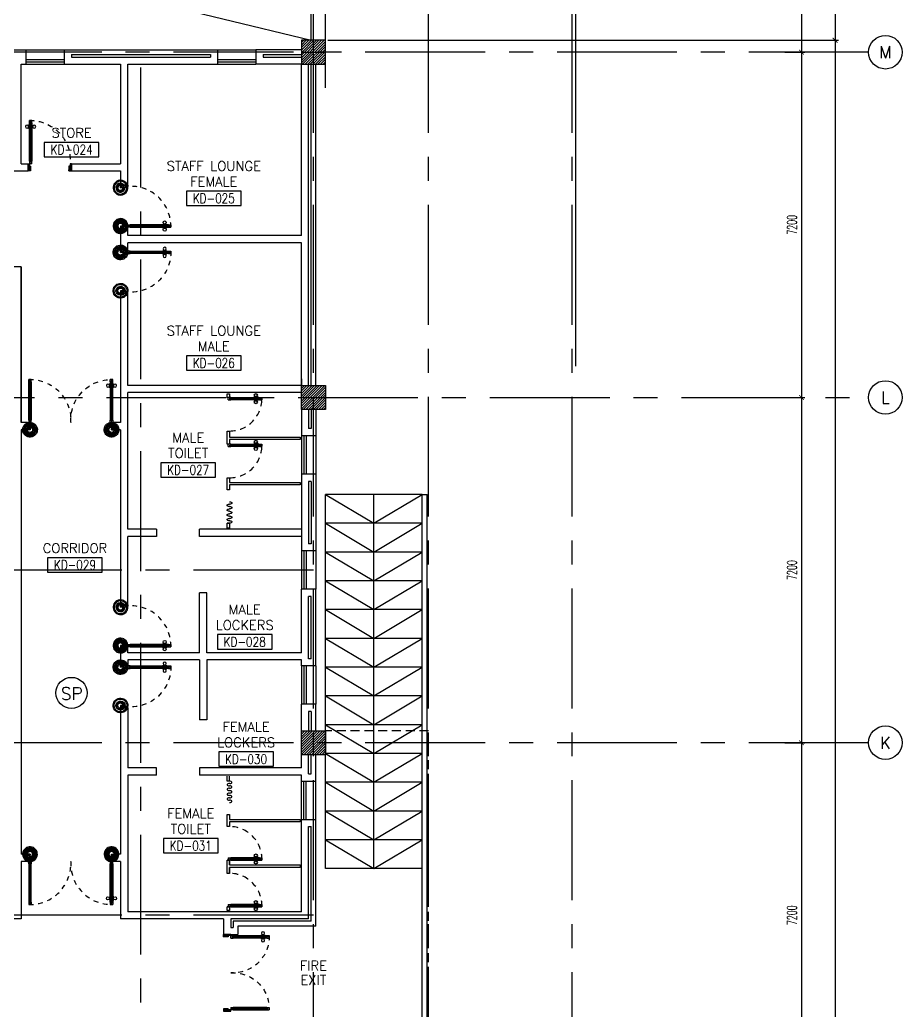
# Model space of a CAD drawing. Extents: x 0 to 93.3, y -13.5 to 76.8.
# Drawn here: x 74.89 to 93.3, y 44.22 to 64.9 of the extents above; entities that cross this region are included whole.
import ezdxf
from ezdxf.enums import TextEntityAlignment as Align

# ---------------------------------------------------------------- set-up
doc = ezdxf.new("R2010")
doc.units = 0
doc.header["$MEASUREMENT"] = 0
doc.header["$PDMODE"] = 3
doc.header["$PDSIZE"] = 0.1
for name, pattern in [('CENTERX2', [4, 2.5, -0.5, 0.5, -0.5]), ('HIDDEN', [0.375, 0.25, -0.125]), ('HIDDEN2', [0.1875, 0.125, -0.0625])]:
    doc.linetypes.add(name, pattern=pattern)
doc.layers.get('0').update_dxf_attribs({"color": 11, "linetype": 'CONTINUOUS'})
doc.layers.get('DEFPOINTS').update_dxf_attribs({"color": 11, "linetype": 'CONTINUOUS'})
for name, color, linetype in [('AX-CR', 11, 'CONTINUOUS'), ('AX-DIM', 11, 'CONTINUOUS'), ('AX-TXT', 11, 'CONTINUOUS'), ('AXES', 11, 'CENTERX2'), ('CANOPY-LN', 11, 'CONTINUOUS'), ('COL', 11, 'CONTINUOUS'), ('CURT', 11, 'CONTINUOUS'), ('DOOR', 11, 'CONTINUOUS'), ('DOOR-DIM', 11, 'CONTINUOUS'), ('E-PA', 4, 'CONTINUOUS'), ('Handrail', 11, 'CONTINUOUS'), ('HAT', 11, 'CONTINUOUS'), ('INSUL', 11, 'CONTINUOUS'), ('PART', 11, 'CONTINUOUS'), ('Ramb', 11, 'CONTINUOUS'), ('RM-BOX', 11, 'CONTINUOUS'), ('RM-NAME', 11, 'CONTINUOUS'), ('RM-NO', 11, 'CONTINUOUS'), ('SLOPE', 11, 'CONTINUOUS'), ('STR', 11, 'CONTINUOUS'), ('WALL', 11, 'CONTINUOUS'), ('WIN', 11, 'CONTINUOUS')]:
    doc.layers.add(name, color=color, linetype=linetype)
doc.styles.add('ROMANS', font='ROMANS.shx', dxfattribs={"width": 0.6})
doc.dimstyles.new('STANDARD in', dxfattribs={"dimtxt": 0.2, "dimasz": 0.1, "dimexe": 0.07, "dimexo": 0.05, "dimgap": 0.1, "dimtad": 1, "dimdec": 0, "dimlfac": 1000, "dimzin": 0, "dimdsep": 46, "dimtxsty": 'ROMANS', "dimblk": 'ARCHTICK', "dimcen": 0.05, "dimdle": 0.05, "dimclrd": 7, "dimclre": 7, "dimclrt": 2, "dimadec": 0, "dimazin": 0, "dimtfac": 1, "dimtdec": 0, "dimtmove": 2, "dimatfit": 3, "dimldrblk": 'ARCHTICK', "dimfxl": 0, "dimtolj": 1, "dimtzin": 0, "dimarcsym": 0})

# ---------------------------------------------------------------- blocks, each defined once
blk = doc.blocks.new('_ARCHTICK')
at = {"color": 0, "linetype": 'ByBlock', "const_width": 0.15}
blk.add_lwpolyline([(-0.5, -0.5), (0.5, 0.5)], dxfattribs=at)
blk = doc.blocks.new('*D209')
at = {"layer": 'AX-DIM', "color": 7, "lineweight": -2}
for p, q in [((91.902, 64.52), (91.902, 5.1)), ((81.32, 64.47), (91.972, 64.47)), ((81.32, 5.15), (91.972, 5.15))]:
    blk.add_line(p, q, dxfattribs=at)
at = {"layer": 'DEFPOINTS', "color": 0}
for p in [(81.27, 64.47), (81.27, 5.15), (91.902, 5.15)]:
    blk.add_point(p, dxfattribs=at)
at = {"layer": 'AX-DIM', "color": 7, "lineweight": -2, "xscale": 0.1, "yscale": 0.1, "zscale": 0.1}
for p, rotation in [((91.902, 64.47), 90), ((91.902, 5.15), 270)]:
    blk.add_blockref('_ARCHTICK', p, dxfattribs=dict(at, rotation=rotation))
at = {"layer": 'AX-DIM', "color": 2, "insert": (91.702, 34.81), "char_height": 0.2, "attachment_point": 5, "rotation": 90, "style": 'ROMANS'}
blk.add_mtext('\\A1;59320', dxfattribs=at)
blk = doc.blocks.new('*D208')
at = {"layer": 'AX-DIM', "color": 7, "lineweight": -2}
for p, q in [((90.852, 64.22), (91.272, 64.22)), ((91.202, 64.27), (91.202, 56.97)), ((90.852, 57.02), (91.272, 57.02))]:
    blk.add_line(p, q, dxfattribs=at)
at = {"layer": 'DEFPOINTS', "color": 0}
for p in [(90.802, 64.22), (90.802, 57.02), (91.202, 57.02)]:
    blk.add_point(p, dxfattribs=at)
at = {"layer": 'AX-DIM', "color": 7, "lineweight": -2, "xscale": 0.1, "yscale": 0.1, "zscale": 0.1}
for p, rotation in [((91.202, 64.22), 90), ((91.202, 57.02), 270)]:
    blk.add_blockref('_ARCHTICK', p, dxfattribs=dict(at, rotation=rotation))
at = {"layer": 'AX-DIM', "color": 2, "insert": (91.002, 60.62), "char_height": 0.2, "attachment_point": 5, "rotation": 90, "style": 'ROMANS'}
blk.add_mtext('\\A1;7200', dxfattribs=at)
blk = doc.blocks.new('CURT2')
at = {"layer": 'CURT'}
blk.add_lwpolyline([(0, 0, -0.116434), (-19, -31, -0.116434), (-50, -50, -0.56066), (-101, -7, 0.45929), (-150, 50, 0.414214), (-200, 0, -0.414214), (-250, -50, -0.414214), (-300, 0, 0.414214), (-350, 50, 0.414214), (-400, 0, -0.414214), (-450, -50, -0.414214), (-500, 0, 0.414214), (-550, 50, 0.414214), (-600, 0, -0.414214), (-650, -50, -0.414214), (-700, 0, 0.414214), (-750, 50, 0.414214), (-800, 0, -0.414214), (-850, -50, -0.414214), (-900, 0, 0.414214)], format="xyb", dxfattribs=at)
blk = doc.blocks.new('RM1')
at = {"layer": 'RM-BOX'}
blk.add_lwpolyline([(570, -200), (-570, -200), (-570, -500), (570, -500)], close=True, dxfattribs=at)
at = {"layer": 'RM-NAME', "style": 'ROMANS'}
for tag, p in [('ROOMNAME1', (0, 324)), ('ROOMNAME2', (0, 0))]:
    blk.add_attdef(tag, text='', height=200, dxfattribs=at).set_placement(p, align=Align.MIDDLE)
at = {"layer": 'RM-NO', "style": 'ROMANS', "width": 0.8}
blk.add_attdef('ROOMNO', text='', height=200, dxfattribs=at).set_placement((0, -350), align=Align.MIDDLE)
blk = doc.blocks.new('A$C272A55A0')
at = {"layer": 'DOOR', "color": 0, "linetype": 'ByBlock'}
for p, q in [((0, 900), (0, 1050)), ((50, 1050), (0, 1050)), ((50, 950), (50, 1050)), ((1750, 950), (1750, 1050)), ((1750, 1050), (1800, 1050)), ((1800, 1050), (1800, 900)), ((0, 900), (25, 900)), ((25, 950), (50, 950)), ((25, 900), (25, 950)), ((75, 900), (25, 900)), ((25, 850), (25, 900)), ((42, 850), (25, 850)), ((58, 870), (42, 870)), ((42, 870), (42, 850)), ((58, 850), (58, 870)), ((75, 850), (58, 850)), ((75, 900), (75, 850)), ((1725, 900), (1775, 900)), ((1725, 900), (1725, 850)), ((1725, 850), (1742, 850)), ((1742, 870), (1758, 870)), ((1742, 850), (1742, 870)), ((1775, 950), (1750, 950)), ((1758, 870), (1758, 850)), ((1758, 850), (1775, 850)), ((1775, 900), (1775, 950)), ((1800, 900), (1775, 900)), ((1775, 850), (1775, 900)), ((25, 50), (42, 50)), ((25, 50), (25, 0)), ((25, 0), (75, 0)), ((75, 0), (25, 0)), ((42, 50), (42, 30)), ((42, 30), (58, 30)), ((58, 50), (75, 50)), ((58, 50), (58, 30)), ((75, 50), (75, 0)), ((1718, 160), (1709, 160)), ((1709, 95), (1709, 160)), ((1718, 95), (1709, 95)), ((1725, 173), (1718, 173)), ((1718, 173), (1718, 83)), ((1718, 95), (1718, 160)), ((1725, 83), (1718, 83)), ((1742, 50), (1725, 50)), ((1725, 50), (1725, 0)), ((1775, 0), (1725, 0)), ((1725, 0), (1775, 0)), ((1742, 50), (1742, 30)), ((1758, 30), (1742, 30)), ((1775, 50), (1758, 50)), ((1758, 50), (1758, 30)), ((1775, 173), (1782, 173)), ((1775, 83), (1782, 83)), ((1775, 50), (1775, 0)), ((1782, 173), (1782, 83)), ((1782, 160), (1791, 160)), ((1782, 95), (1782, 160)), ((1782, 95), (1791, 95)), ((1791, 95), (1791, 160))]:
    blk.add_line(p, q, dxfattribs=at)
at = {"layer": 'DOOR', "color": 9, "linetype": 'ByBlock'}
for p, q in [((50, 1050), (0, 1010)), ((50, 1050), (0, 937)), ((50, 1050), (37, 950)), ((1750, 1050), (1800, 1010)), ((1750, 1050), (1800, 937)), ((1750, 1050), (1763, 950))]:
    blk.add_line(p, q, dxfattribs=at)
at = {"layer": 'DOOR', "linetype": 'ByBlock'}
for p, q in [((25, 850), (25, 50)), ((42, 850), (42, 50)), ((58, 850), (58, 50)), ((75, 50), (75, 850)), ((1725, 50), (1725, 850)), ((1742, 850), (1742, 50)), ((1758, 850), (1758, 50)), ((1775, 850), (1775, 50))]:
    blk.add_line(p, q, dxfattribs=at)
at = {"layer": 'DOOR', "color": 0, "linetype": 'ByBlock'}
for centre in [(1676, 128), (1824, 128)]:
    blk.add_circle(centre, 32.4, dxfattribs=at)
at = {"layer": 'DOOR', "color": 9, "linetype": 'ByBlock'}
for centre, radius, start, end in [((50, 1050), 34.4, 180, 270), ((50, 1050), 14.4, 180, 270), ((1750, 1050), 14.4, 270, 0), ((1750, 1050), 34.4, 270, 0), ((50, 1050), 54.4, 203.2074, 270), ((50, 1050), 74.4, 227.7764, 270), ((50, 1050), 94.4, 238.0182, 270), ((50, 1050), 114, 244.0838, 257.3774), ((50, 1050), 134, 248.1598, 259.28), ((50, 1050), 154, 251.1053, 256.2858), ((1750, 1050), 54.4, 270, 336.7926), ((1750, 1050), 74.4, 270, 312.2236), ((1750, 1050), 94.4, 270, 301.9818), ((1750, 1050), 114, 282.6226, 295.9162), ((1750, 1050), 134, 280.72, 291.8402), ((1750, 1050), 154, 283.7142, 288.8947)]:
    blk.add_arc(centre, radius, start, end, dxfattribs=at)
at = {"layer": 'DOOR', "linetype": 'HIDDEN', "ltscale": 0.5}
for centre, start, end in [((50, 851), 268.3174, 3.2965), ((1750, 851), 176.7035, 271.6826)]:
    blk.add_arc(centre, 851, start, end, dxfattribs=at)
at = {"layer": 'WALL', "linetype": 'ByBlock'}
blk.add_line((1800, 900), (1800, 1050), dxfattribs=at)
blk = doc.blocks.new('DOOR90')
at = {"layer": 'DOOR', "color": 7, "linetype": 'ByBlock'}
for p, q in [((-150, 0), (0, 0)), ((-150, 0), (-150, -25)), ((0, -50), (-114, 0)), ((0, -50), (-40, 0)), ((0, -50), (0, 0)), ((-1000, -25), (-1050, -25)), ((-1050, -75), (-1050, -25)), ((-1050, -25), (-1050, -75)), ((-1000, -75), (-1050, -75)), ((-1000, -42), (-1020, -42)), ((-1020, -42), (-1020, -58)), ((-1000, -58), (-1020, -58)), ((-1000, -25), (-1000, -42)), ((-1000, -58), (-1000, -75)), ((-878, -18), (-968, -18)), ((-968, -25), (-968, -18)), ((-968, -75), (-968, -82)), ((-878, -82), (-968, -82)), ((-955, -9), (-890, -9)), ((-955, -18), (-955, -9)), ((-955, -18), (-890, -18)), ((-955, -82), (-890, -82)), ((-955, -82), (-955, -91)), ((-955, -91), (-890, -91)), ((-890, -18), (-890, -9)), ((-890, -82), (-890, -91)), ((-878, -25), (-878, -18)), ((-878, -75), (-878, -82)), ((-200, -25), (-150, -25)), ((-200, -42), (-200, -25)), ((-180, -42), (-200, -42)), ((-200, -58), (-180, -58)), ((-200, -75), (-200, -58)), ((-150, -75), (-200, -75)), ((-180, -58), (-180, -42)), ((-150, -25), (-100, -25)), ((-150, -75), (-150, -25)), ((-100, -25), (-100, -50)), ((0, -50), (-100, -37)), ((-100, -50), (0, -50)), ((-150, -875), (-100, -875)), ((-150, -900), (-150, -875)), ((-150, -900), (0, -900)), ((0, -900), (-150, -900)), ((0, -850), (-114, -900)), ((-100, -875), (-100, -850)), ((0, -850), (-100, -863)), ((-100, -850), (0, -850)), ((0, -850), (-40, -900)), ((0, -850), (0, -900))]:
    blk.add_line(p, q, dxfattribs=at)
at = {"layer": 'DOOR', "linetype": 'ByBlock'}
for p, q in [((-200, -25), (-1000, -25)), ((-200, -42), (-1000, -42)), ((-200, -58), (-1000, -58)), ((-1000, -75), (-200, -75))]:
    blk.add_line(p, q, dxfattribs=at)
at = {"layer": 'DOOR', "color": 7, "linetype": 'ByBlock'}
for centre in [(-923, 24), (-923, -124)]:
    blk.add_circle(centre, 32.4, dxfattribs=at)
for centre, radius, start, end in [((0, -50), 154, 161.1053, 166.2858), ((0, -50), 94.4, 148.0182, 180), ((0, -50), 134, 158.1598, 169.28), ((0, -50), 114, 154.0838, 167.3774), ((0, -50), 74.4, 137.7764, 180), ((0, -50), 54.4, 113.2074, 180), ((0, -50), 34.4, 90, 180), ((0, -50), 14.4, 90, 180), ((0, -850), 154, 193.7142, 198.8947), ((0, -850), 134, 190.72, 201.8402), ((0, -850), 94.4, 180, 211.9818), ((0, -850), 74.4, 180, 222.2236), ((0, -850), 54.4, 180, 246.7926), ((0, -850), 34.4, 180, 270), ((0, -850), 14.4, 180, 270)]:
    blk.add_arc(centre, radius, start, end, dxfattribs=at)
at = {"layer": 'DOOR', "linetype": 'HIDDEN', "ltscale": 0.5}
blk.add_arc((-222, -50), 828, 178.2701, 275.003, dxfattribs=at)
blk = doc.blocks.new('A$C5C1537D1')
at = {"layer": 'DOOR', "color": 0, "linetype": 'ByBlock'}
for p, q in [((25, 900), (25, 950)), ((75, 950), (25, 950)), ((25, 950), (75, 950)), ((25, 900), (42, 900)), ((42, 900), (42, 920)), ((42, 920), (58, 920)), ((58, 900), (58, 920)), ((58, 900), (75, 900)), ((75, 900), (75, 950)), ((1509, 855), (1509, 790)), ((1518, 855), (1509, 855)), ((1518, 778), (1518, 868)), ((1525, 868), (1518, 868)), ((1518, 855), (1518, 790)), ((1525, 900), (1525, 950)), ((1525, 950), (1575, 950)), ((1575, 950), (1525, 950)), ((1542, 900), (1525, 900)), ((1542, 900), (1542, 920)), ((1558, 920), (1542, 920)), ((1558, 900), (1558, 920)), ((1575, 900), (1558, 900)), ((1575, 900), (1575, 950)), ((1575, 868), (1582, 868)), ((1582, 778), (1582, 868)), ((1582, 855), (1582, 790)), ((1582, 855), (1591, 855)), ((1591, 855), (1591, 790)), ((1518, 790), (1509, 790)), ((1525, 778), (1518, 778)), ((1575, 778), (1582, 778)), ((1582, 790), (1591, 790)), ((0, 150), (25, 150)), ((0, 0), (0, 150)), ((50, 0), (0, 0)), ((25, 200), (25, 150)), ((42, 200), (25, 200)), ((25, 150), (25, 100)), ((75, 150), (25, 150)), ((25, 100), (50, 100)), ((42, 180), (42, 200)), ((58, 180), (42, 180)), ((50, 100), (50, 0)), ((58, 200), (58, 180)), ((75, 200), (58, 200)), ((75, 150), (75, 200)), ((1525, 150), (1525, 200)), ((1525, 200), (1542, 200)), ((1525, 150), (1575, 150)), ((1542, 200), (1542, 180)), ((1542, 180), (1558, 180)), ((1575, 100), (1550, 100)), ((1550, 100), (1550, 0)), ((1550, 0), (1600, 0)), ((1558, 180), (1558, 200)), ((1558, 200), (1575, 200)), ((1575, 200), (1575, 150)), ((1575, 150), (1575, 100)), ((1600, 150), (1575, 150)), ((1600, 0), (1600, 150))]:
    blk.add_line(p, q, dxfattribs=at)
at = {"layer": 'DOOR', "linetype": 'ByBlock'}
for p, q in [((25, 200), (25, 900)), ((42, 200), (42, 900)), ((58, 200), (58, 900)), ((75, 900), (75, 200)), ((1525, 900), (1525, 200)), ((1542, 200), (1542, 900)), ((1558, 200), (1558, 900)), ((1575, 200), (1575, 900))]:
    blk.add_line(p, q, dxfattribs=at)
at = {"layer": 'DOOR', "color": 9, "linetype": 'ByBlock'}
for p, q in [((50, 0), (0, 114)), ((50, 0), (0, 40)), ((50, 0), (37, 100)), ((1550, 0), (1600, 114)), ((1550, 0), (1563, 100)), ((1550, 0), (1600, 40))]:
    blk.add_line(p, q, dxfattribs=at)
at = {"layer": 'DOOR', "color": 0, "linetype": 'ByBlock'}
for centre in [(1476, 823), (1624, 823)]:
    blk.add_circle(centre, 32.4, dxfattribs=at)
at = {"layer": 'DOOR', "linetype": 'HIDDEN', "ltscale": 0.5}
for centre, start, end in [((50, 199), 356.2751, 91.9062), ((1550, 199), 88.0938, 183.7249)]:
    blk.add_arc(centre, 752, start, end, dxfattribs=at)
at = {"layer": 'DOOR', "color": 9, "linetype": 'ByBlock'}
for centre, radius, start, end in [((50, 0), 154, 103.7142, 108.8947), ((50, 0), 134, 100.72, 111.8402), ((50, 0), 114, 102.6226, 115.9162), ((50, 0), 94.4, 90, 121.9818), ((50, 0), 74.4, 90, 132.2236), ((50, 0), 54.4, 90, 156.7926), ((50, 0), 34.4, 90, 180), ((50, 0), 14.4, 90, 180), ((1550, 0), 94.4, 58.0182, 90), ((1550, 0), 74.4, 47.7764, 90), ((1550, 0), 54.4, 23.2074, 90), ((1550, 0), 34.4, 0, 90), ((1550, 0), 14.4, 0, 90), ((1550, 0), 134, 68.1598, 79.28), ((1550, 0), 114, 64.0838, 77.3774), ((1550, 0), 154, 71.1053, 76.2858)]:
    blk.add_arc(centre, radius, start, end, dxfattribs=at)
at = {"layer": 'WALL', "linetype": 'ByBlock'}
for p, q in [((0, 150), (0, 0)), ((1600, 150), (1600, 0))]:
    blk.add_line(p, q, dxfattribs=at)
blk = doc.blocks.new('COL50')
at = {"layer": 'COL'}
blk.add_lwpolyline([(-250, 250), (-250, -250), (250, -250), (250, 250)], close=True, dxfattribs=at)
blk = doc.blocks.new('*X101')
at = {"color": 0}
for p, q in [((253126, 55101), (253626, 55601)), ((253129, 55156), (253573, 55601)), ((253129, 55209), (253520, 55601)), ((253129, 55262), (253467, 55601)), ((253129, 55315), (253414, 55601)), ((253129, 55368), (253361, 55601)), ((253129, 55421), (253308, 55601)), ((253129, 55475), (253255, 55601)), ((253129, 55528), (253202, 55601)), ((253129, 55581), (253149, 55601)), ((253179, 55101), (253629, 55550)), ((253232, 55101), (253629, 55497)), ((253285, 55101), (253629, 55444)), ((253338, 55101), (253629, 55391)), ((253391, 55101), (253629, 55338)), ((253444, 55101), (253629, 55285)), ((253497, 55101), (253629, 55232)), ((253551, 55101), (253629, 55179)), ((253604, 55101), (253629, 55126))]:
    blk.add_line(p, q, dxfattribs=at)
blk = doc.blocks.new('*X97')
at = {"color": 0}
for p, q in [((253129, 62316), (253614, 62801)), ((253129, 62369), (253561, 62801)), ((253129, 62422), (253508, 62801)), ((253129, 62475), (253455, 62801)), ((253129, 62528), (253402, 62801)), ((253129, 62581), (253349, 62801)), ((253129, 62634), (253296, 62801)), ((253129, 62687), (253243, 62801)), ((253129, 62740), (253190, 62801)), ((253129, 62793), (253136, 62801)), ((253167, 62301), (253629, 62763)), ((253220, 62301), (253629, 62710)), ((253273, 62301), (253629, 62657)), ((253326, 62301), (253629, 62604)), ((253379, 62301), (253629, 62551)), ((253432, 62301), (253629, 62498)), ((253485, 62301), (253629, 62445)), ((253538, 62301), (253629, 62392)), ((253591, 62301), (253629, 62338))]:
    blk.add_line(p, q, dxfattribs=at)
blk = doc.blocks.new('*D199')
at = {"layer": 'AX-DIM', "color": 7, "lineweight": -2}
for p, q in [((91.202, 49.87), (91.202, 42.57)), ((90.852, 49.82), (91.272, 49.82)), ((90.852, 42.62), (91.272, 42.62))]:
    blk.add_line(p, q, dxfattribs=at)
at = {"layer": 'DEFPOINTS', "color": 0}
for p in [(90.802, 49.82), (90.802, 42.62), (91.202, 42.62)]:
    blk.add_point(p, dxfattribs=at)
at = {"layer": 'AX-DIM', "color": 7, "lineweight": -2, "xscale": 0.1, "yscale": 0.1, "zscale": 0.1}
for p, rotation in [((91.202, 49.82), 90), ((91.202, 42.62), 270)]:
    blk.add_blockref('_ARCHTICK', p, dxfattribs=dict(at, rotation=rotation))
at = {"layer": 'AX-DIM', "color": 2, "insert": (91.002, 46.22), "char_height": 0.2, "attachment_point": 5, "rotation": 90, "style": 'ROMANS'}
blk.add_mtext('\\A1;7200', dxfattribs=at)
blk = doc.blocks.new('*D197')
at = {"layer": 'AX-DIM', "color": 7, "lineweight": -2}
for p, q in [((91.202, 57.07), (91.202, 49.77)), ((90.852, 57.02), (91.272, 57.02)), ((90.852, 49.82), (91.272, 49.82))]:
    blk.add_line(p, q, dxfattribs=at)
at = {"layer": 'DEFPOINTS', "color": 0}
for p in [(90.802, 57.02), (90.802, 49.82), (91.202, 49.82)]:
    blk.add_point(p, dxfattribs=at)
at = {"layer": 'AX-DIM', "color": 7, "lineweight": -2, "xscale": 0.1, "yscale": 0.1, "zscale": 0.1}
for p, rotation in [((91.202, 57.02), 90), ((91.202, 49.82), 270)]:
    blk.add_blockref('_ARCHTICK', p, dxfattribs=dict(at, rotation=rotation))
at = {"layer": 'AX-DIM', "color": 2, "insert": (91.002, 53.42), "char_height": 0.2, "attachment_point": 5, "rotation": 90, "style": 'ROMANS'}
blk.add_mtext('\\A1;7200', dxfattribs=at)
blk = doc.blocks.new('AXR')
at = {"layer": 'AX-CR'}
blk.add_circle((350, 0), 350, dxfattribs=at)
at = {"layer": 'AX-TXT', "style": 'ROMANS'}
blk.add_attdef('AX', text='', height=250, dxfattribs=at).set_placement((350, 0), align=Align.MIDDLE)
blk = doc.blocks.new('*D196')
at = {"layer": 'AX-DIM', "color": 7, "linetype": 'ByBlock', "lineweight": -2}
for p, q in [((84.059, 74.495), (91.972, 74.495)), ((91.902, 74.545), (91.902, 64.42)), ((91.252, 64.47), (91.972, 64.47))]:
    blk.add_line(p, q, dxfattribs=at)
at = {"layer": 'DEFPOINTS', "color": 0, "linetype": 'ByBlock'}
for p in [(84.009, 74.495), (91.202, 64.47), (91.902, 64.47)]:
    blk.add_point(p, dxfattribs=at)
at = {"layer": 'AX-DIM', "color": 7, "linetype": 'ByBlock', "lineweight": -2, "xscale": 0.1, "yscale": 0.1, "zscale": 0.1}
for p, rotation in [((91.902, 74.495), 90), ((91.902, 64.47), 270)]:
    blk.add_blockref('_ARCHTICK', p, dxfattribs=dict(at, rotation=rotation))
at = {"layer": 'AX-DIM', "color": 2, "linetype": 'ByBlock', "insert": (91.702, 69.483), "char_height": 0.2, "attachment_point": 5, "rotation": 90, "style": 'ROMANS'}
blk.add_mtext('\\A1;10025', dxfattribs=at)
blk = doc.blocks.new('*X96')
at = {"color": 0}
for p, q in [((253129, 69528), (253601, 70001)), ((253129, 69581), (253548, 70001)), ((253129, 69634), (253495, 70001)), ((253129, 69687), (253442, 70001)), ((253129, 69740), (253389, 70001)), ((253129, 69793), (253336, 70001)), ((253129, 69846), (253283, 70001)), ((253129, 69900), (253230, 70001)), ((253129, 69953), (253177, 70001)), ((253154, 69501), (253629, 69975)), ((253207, 69501), (253629, 69922)), ((253260, 69501), (253629, 69869)), ((253313, 69501), (253629, 69816)), ((253366, 69501), (253629, 69763)), ((253419, 69501), (253629, 69710)), ((253473, 69501), (253629, 69657)), ((253526, 69501), (253629, 69604)), ((253579, 69501), (253629, 69551))]:
    blk.add_line(p, q, dxfattribs=at)
blk = doc.blocks.new('*D193')
at = {"layer": 'AX-DIM', "color": 7, "lineweight": -2}
for p, q in [((90.852, 66.62), (91.272, 66.62)), ((91.202, 66.67), (91.202, 64.17)), ((90.852, 64.22), (91.272, 64.22))]:
    blk.add_line(p, q, dxfattribs=at)
at = {"layer": 'DEFPOINTS', "color": 0}
for p in [(90.802, 66.62), (90.802, 64.22), (91.202, 64.22)]:
    blk.add_point(p, dxfattribs=at)
at = {"layer": 'AX-DIM', "color": 7, "lineweight": -2, "xscale": 0.1, "yscale": 0.1, "zscale": 0.1}
for p, rotation in [((91.202, 66.62), 90), ((91.202, 64.22), 270)]:
    blk.add_blockref('_ARCHTICK', p, dxfattribs=dict(at, rotation=rotation))
at = {"layer": 'AX-DIM', "color": 2, "insert": (91.002, 65.42), "char_height": 0.2, "attachment_point": 5, "rotation": 90, "style": 'ROMANS'}
blk.add_mtext('\\A1;2400', dxfattribs=at)
blk = doc.blocks.new('*D138')
at = {"layer": 'AX-DIM', "color": 7, "lineweight": -2}
for p, q in [((81.27, 74.955), (81.27, 75.675)), ((86.495, 57.669), (86.495, 75.675)), ((81.22, 75.605), (86.545, 75.605))]:
    blk.add_line(p, q, dxfattribs=at)
at = {"layer": 'DEFPOINTS', "color": 0}
for p in [(86.495, 75.605), (81.27, 74.905), (86.495, 57.619)]:
    blk.add_point(p, dxfattribs=at)
at = {"layer": 'AX-DIM', "color": 7, "lineweight": -2, "xscale": 0.1, "yscale": 0.1, "zscale": 0.1, "rotation": 180}
blk.add_blockref('_ARCHTICK', (81.27, 75.605), dxfattribs=at)
at = {"layer": 'AX-DIM', "color": 7, "lineweight": -2, "xscale": 0.1, "yscale": 0.1, "zscale": 0.1}
blk.add_blockref('_ARCHTICK', (86.495, 75.605), dxfattribs=at)
at = {"layer": 'AX-DIM', "color": 2, "insert": (83.882, 75.805), "char_height": 0.2, "attachment_point": 5, "style": 'ROMANS'}
blk.add_mtext('\\A1;5225', dxfattribs=at)
blk = doc.blocks.new('*D137')
at = {"layer": 'AX-DIM', "color": 7, "lineweight": -2}
for p, q in [((6.58, 73.123), (6.58, 75.675)), ((81.27, 63.477), (81.27, 75.675)), ((6.53, 75.605), (81.32, 75.605))]:
    blk.add_line(p, q, dxfattribs=at)
at = {"layer": 'DEFPOINTS', "color": 0}
for p in [(81.27, 75.605), (6.58, 73.073), (81.27, 63.427)]:
    blk.add_point(p, dxfattribs=at)
at = {"layer": 'AX-DIM', "color": 7, "lineweight": -2, "xscale": 0.1, "yscale": 0.1, "zscale": 0.1, "rotation": 180}
blk.add_blockref('_ARCHTICK', (6.58, 75.605), dxfattribs=at)
at = {"layer": 'AX-DIM', "color": 7, "lineweight": -2, "xscale": 0.1, "yscale": 0.1, "zscale": 0.1}
blk.add_blockref('_ARCHTICK', (81.27, 75.605), dxfattribs=at)
at = {"layer": 'AX-DIM', "color": 2, "insert": (43.925, 75.805), "char_height": 0.2, "attachment_point": 5, "style": 'ROMANS'}
blk.add_mtext('\\A1;74690', dxfattribs=at)

msp = doc.modelspace()

# ---------------------------------------------------------------- linework, layer by layer
at = {"layer": 'AX-DIM'}
msp.add_line((80.7695, 64.22), (81.2695, 64.22), dxfattribs=at)
at = {"layer": 'AXES'}
for p, q in [((81.0195, -1.4643), (81.0195, 76.0748)), ((83.4195, -1.4643), (83.4195, 76.0748)), ((86.4195, -1.4643), (86.4195, 76.0748)), ((92.6023, 64.22), (22.7795, 64.22)), ((77.4195, 5.4), (77.4195, 64.22)), ((0.7, 57.02), (92.5981, 57.02)), ((81.0195, 53.42), (63.0195, 53.42)), ((92.6023, 49.82), (22.7795, 49.82)), ((81.0195, 46.22), (22.7795, 46.22))]:
    msp.add_line(p, q, dxfattribs=at)
at = {"layer": 'CANOPY-LN', "linetype": 'HIDDEN2', "ltscale": 1.5}
for p, q in [((83.4195, 50.07), (81.2695, 50.07)), ((83.4195, 42.37), (83.4195, 50.07))]:
    msp.add_line(p, q, dxfattribs=at)
at = {"layer": 'COL'}
msp.add_lwpolyline([(81.2695, 63.97), (81.2695, 64.47), (80.7695, 64.47), (80.7695, 63.97)], close=True, dxfattribs=at)
at = {"layer": 'DOOR', "color": 97, "linetype": 'ByBlock'}
for p, q in [((79.2945, 57.02), (79.2445, 57.02)), ((79.2445, 56.97), (79.2445, 57.02)), ((79.2445, 56.97), (79.2945, 56.97)), ((79.2745, 57.003), (79.2945, 57.003)), ((79.2745, 56.987), (79.2745, 57.003)), ((79.2945, 56.987), (79.2745, 56.987)), ((79.2945, 57.02), (79.8945, 57.02)), ((79.2945, 57.003), (79.2945, 57.02)), ((79.2945, 57.003), (79.8945, 57.003)), ((79.2945, 56.987), (79.8945, 56.987)), ((79.2945, 56.97), (79.2945, 56.987)), ((79.8945, 56.97), (79.2945, 56.97)), ((79.7848, 57.0272), (79.7848, 57.0362)), ((79.8496, 57.0362), (79.7848, 57.0362)), ((79.8496, 57.0272), (79.7848, 57.0272)), ((79.7848, 56.9628), (79.7848, 56.9538)), ((79.8496, 56.9628), (79.7848, 56.9628)), ((79.8496, 56.9538), (79.7848, 56.9538)), ((79.8496, 57.0272), (79.8496, 57.0362)), ((79.8496, 56.9628), (79.8496, 56.9538)), ((79.8622, 57.02), (79.8622, 57.0272)), ((79.8722, 57.0272), (79.8622, 57.0272)), ((79.8622, 56.97), (79.8622, 56.9628)), ((79.8722, 56.9628), (79.8622, 56.9628)), ((79.8722, 57.02), (79.8722, 57.0272)), ((79.8722, 56.97), (79.8722, 56.9628)), ((79.8945, 57.02), (79.8945, 57.003)), ((79.8945, 57.02), (79.9445, 57.02)), ((79.8945, 57.003), (79.9145, 57.003)), ((79.8945, 56.987), (79.8945, 56.97)), ((79.8945, 56.987), (79.9145, 56.987)), ((79.8945, 56.97), (79.9445, 56.97)), ((79.9145, 57.003), (79.9145, 56.987)), ((79.9445, 57.02), (79.9445, 56.97)), ((79.9445, 56.97), (79.9445, 57.02)), ((79.2945, 56.045), (79.2445, 56.045)), ((79.2445, 55.995), (79.2445, 56.045)), ((79.2945, 56.045), (79.8945, 56.045)), ((79.2945, 56.028), (79.2945, 56.045)), ((79.7848, 56.0522), (79.7848, 56.0612)), ((79.8496, 56.0612), (79.7848, 56.0612)), ((79.8496, 56.0522), (79.7848, 56.0522)), ((79.8496, 56.0522), (79.8496, 56.0612)), ((79.8622, 56.045), (79.8622, 56.0522)), ((79.8722, 56.0522), (79.8622, 56.0522)), ((79.8722, 56.045), (79.8722, 56.0522)), ((79.8945, 56.045), (79.8945, 56.028)), ((79.8945, 56.045), (79.9445, 56.045)), ((79.9445, 56.045), (79.9445, 55.995)), ((79.9445, 55.995), (79.9445, 56.045)), ((79.2445, 55.995), (79.2945, 55.995)), ((79.2745, 56.028), (79.2945, 56.028)), ((79.2745, 56.012), (79.2745, 56.028)), ((79.2945, 56.012), (79.2745, 56.012)), ((79.2945, 56.028), (79.8945, 56.028)), ((79.2945, 56.012), (79.8945, 56.012)), ((79.2945, 55.995), (79.2945, 56.012)), ((79.8945, 55.995), (79.2945, 55.995)), ((79.7848, 55.9878), (79.7848, 55.9788)), ((79.8496, 55.9878), (79.7848, 55.9878)), ((79.8496, 55.9788), (79.7848, 55.9788)), ((79.8496, 55.9878), (79.8496, 55.9788)), ((79.8622, 55.995), (79.8622, 55.9878)), ((79.8722, 55.9878), (79.8622, 55.9878)), ((79.8722, 55.995), (79.8722, 55.9878)), ((79.8945, 56.028), (79.9145, 56.028)), ((79.8945, 56.012), (79.8945, 55.995)), ((79.8945, 56.012), (79.9145, 56.012)), ((79.8945, 55.995), (79.9445, 55.995)), ((79.9145, 56.028), (79.9145, 56.012))]:
    msp.add_line(p, q, dxfattribs=at)
at = {"layer": 'DOOR', "linetype": 'ByBlock'}
for p, q in [((79.2445, 47.42), (79.2945, 47.42)), ((79.2445, 47.42), (79.2445, 47.37)), ((79.2945, 47.37), (79.2445, 47.37)), ((79.2945, 47.403), (79.2745, 47.403)), ((79.2745, 47.403), (79.2745, 47.387)), ((79.2745, 47.387), (79.2945, 47.387)), ((79.8945, 47.42), (79.2945, 47.42)), ((79.2945, 47.42), (79.2945, 47.403)), ((79.2945, 47.403), (79.8945, 47.403)), ((79.2945, 47.387), (79.8945, 47.387)), ((79.2945, 47.387), (79.2945, 47.37)), ((79.2945, 47.37), (79.8945, 47.37)), ((79.7848, 47.4272), (79.7848, 47.4362)), ((79.8496, 47.4362), (79.7848, 47.4362)), ((79.8496, 47.4272), (79.7848, 47.4272)), ((79.7848, 47.3628), (79.7848, 47.3538)), ((79.8496, 47.3628), (79.7848, 47.3628)), ((79.8496, 47.3538), (79.7848, 47.3538)), ((79.8496, 47.4272), (79.8496, 47.4362)), ((79.8496, 47.3628), (79.8496, 47.3538)), ((79.8622, 47.42), (79.8622, 47.4272)), ((79.8722, 47.4272), (79.8622, 47.4272)), ((79.8622, 47.37), (79.8622, 47.3628)), ((79.8722, 47.3628), (79.8622, 47.3628)), ((79.8722, 47.42), (79.8722, 47.4272)), ((79.8722, 47.37), (79.8722, 47.3628)), ((79.8945, 47.403), (79.8945, 47.42)), ((79.8945, 47.42), (79.9445, 47.42)), ((79.8945, 47.403), (79.9145, 47.403)), ((79.8945, 47.37), (79.8945, 47.387)), ((79.8945, 47.387), (79.9145, 47.387)), ((79.8945, 47.37), (79.9445, 47.37)), ((79.9145, 47.387), (79.9145, 47.403)), ((79.9445, 47.37), (79.9445, 47.42)), ((79.9445, 47.42), (79.9445, 47.37)), ((79.2445, 46.445), (79.2945, 46.445)), ((79.2445, 46.445), (79.2445, 46.395)), ((79.2945, 46.395), (79.2445, 46.395)), ((79.2945, 46.428), (79.2745, 46.428)), ((79.2745, 46.428), (79.2745, 46.412)), ((79.2745, 46.412), (79.2945, 46.412)), ((79.8945, 46.445), (79.2945, 46.445)), ((79.2945, 46.445), (79.2945, 46.428)), ((79.2945, 46.428), (79.8945, 46.428)), ((79.2945, 46.412), (79.8945, 46.412)), ((79.2945, 46.412), (79.2945, 46.395)), ((79.2945, 46.395), (79.8945, 46.395)), ((79.7848, 46.4522), (79.7848, 46.4612)), ((79.8496, 46.4612), (79.7848, 46.4612)), ((79.8496, 46.4522), (79.7848, 46.4522)), ((79.7848, 46.3878), (79.7848, 46.3788)), ((79.8496, 46.3878), (79.7848, 46.3878)), ((79.8496, 46.3788), (79.7848, 46.3788)), ((79.8496, 46.4522), (79.8496, 46.4612)), ((79.8496, 46.3878), (79.8496, 46.3788)), ((79.8622, 46.445), (79.8622, 46.4522)), ((79.8722, 46.4522), (79.8622, 46.4522)), ((79.8622, 46.395), (79.8622, 46.3878)), ((79.8722, 46.3878), (79.8622, 46.3878)), ((79.8722, 46.445), (79.8722, 46.4522)), ((79.8722, 46.395), (79.8722, 46.3878)), ((79.8945, 46.428), (79.8945, 46.445)), ((79.8945, 46.445), (79.9445, 46.445)), ((79.8945, 46.428), (79.9145, 46.428)), ((79.8945, 46.395), (79.8945, 46.412)), ((79.8945, 46.412), (79.9145, 46.412)), ((79.8945, 46.395), (79.9445, 46.395)), ((79.9145, 46.412), (79.9145, 46.428)), ((79.9445, 46.395), (79.9445, 46.445)), ((79.9445, 46.445), (79.9445, 46.395))]:
    msp.add_line(p, q, dxfattribs=at)
at = {"layer": 'DOOR', "color": 97, "linetype": 'ByBlock'}
for centre in [(79.8172, 57.0685), (79.8172, 56.9215), (79.8172, 56.0935), (79.8172, 55.9465)]:
    msp.add_circle(centre, 0.0324, dxfattribs=at)
at = {"layer": 'DOOR', "linetype": 'ByBlock'}
for centre in [(79.8172, 47.4685), (79.8172, 47.3215), (79.8172, 46.4935), (79.8172, 46.3465)]:
    msp.add_circle(centre, 0.0324, dxfattribs=at)
at = {"layer": 'DOOR', "color": 97, "linetype": 'HIDDEN', "ltscale": 0.5}
for centre in [(79.27, 56.995), (79.27, 56.02)]:
    msp.add_arc(centre, 0.675, 269.96077, 2.12255, dxfattribs=at)
at = {"layer": 'DOOR', "linetype": 'HIDDEN', "ltscale": 0.5}
for centre in [(79.27, 47.395), (79.27, 46.42)]:
    msp.add_arc(centre, 0.675, 357.87745, 90.03923, dxfattribs=at)
at = {"layer": 'E-PA'}
msp.add_lwpolyline([(81.2695, 64.47), (80.7695, 64.47), (80.7695, 63.97), (81.2695, 63.97)], close=True, dxfattribs=at)
at = {"layer": 'E-PA', "color": 4}
msp.add_circle((75.9726, 50.8582), 0.3243, dxfattribs=at)
at = {"layer": 'Handrail'}
for p, q in [((81.2695, 47.195), (81.2695, 54.995)), ((83.2895, 45.995), (83.2895, 54.995)), ((83.2895, 54.995), (83.3895, 54.995)), ((83.3895, 45.995), (83.3895, 54.995)), ((83.2895, 41.5993), (83.2895, 45.995)), ((83.3895, 41.5993), (83.3895, 45.995))]:
    msp.add_line(p, q, dxfattribs=at)
at = {"layer": 'INSUL'}
for p, q in [((75.9695, 64.17), (75.9695, 64.12)), ((75.9695, 64.17), (78.8695, 64.17)), ((75.9695, 64.12), (78.8695, 64.12)), ((78.8695, 64.17), (78.8695, 64.12)), ((79.9695, 64.17), (80.7695, 64.17)), ((79.9695, 64.17), (79.9695, 64.12)), ((79.9695, 64.12), (80.7695, 64.12)), ((80.9195, 57.27), (80.9195, 63.97)), ((80.9695, 57.27), (80.9695, 63.97)), ((80.9195, 56.77), (80.9195, 56.37)), ((80.9695, 56.77), (80.9695, 56.37)), ((80.9695, 56.37), (80.9195, 56.37)), ((80.9195, 55.27), (80.9195, 53.97)), ((80.9695, 55.27), (80.9195, 55.27)), ((80.9695, 55.27), (80.9695, 53.97)), ((80.9695, 53.97), (80.9195, 53.97)), ((80.9195, 51.57), (80.9195, 52.87)), ((80.9695, 52.87), (80.9195, 52.87)), ((80.9695, 51.57), (80.9695, 52.87)), ((80.9695, 51.57), (80.9195, 51.57)), ((80.9195, 50.47), (80.9195, 50.07)), ((80.9695, 50.47), (80.9195, 50.47)), ((80.9695, 50.47), (80.9695, 50.07)), ((80.9195, 49.17), (80.9195, 49.57)), ((80.9695, 49.17), (80.9695, 49.57)), ((80.9195, 49.17), (80.9695, 49.17)), ((80.9195, 46.145), (80.9195, 48.07)), ((80.9195, 48.07), (80.9695, 48.07)), ((80.9695, 46.095), (80.9695, 48.07)), ((79.2945, 46.145), (79.2945, 45.9684)), ((80.9195, 46.145), (79.2945, 46.145)), ((79.2945, 45.9684), (79.3445, 45.9684)), ((79.3445, 46.095), (79.3445, 45.9684)), ((80.9695, 46.095), (79.3445, 46.095))]:
    msp.add_line(p, q, dxfattribs=at)
at = {"layer": 'PART'}
for p, q in [((79.2695, 57.02), (79.2195, 57.02)), ((79.2695, 54.395), (79.2195, 54.395)), ((79.2195, 49.02), (79.2195, 49.122)), ((79.2695, 49.02), (79.2195, 49.02)), ((79.2695, 49.02), (79.2695, 49.122)), ((79.2195, 47.095), (79.2195, 47.37)), ((79.2695, 47.37), (79.2195, 47.37)), ((79.2695, 47.37), (79.2195, 47.37)), ((79.2695, 47.27), (79.2695, 47.37)), ((79.2695, 47.095), (79.2695, 47.22)), ((79.2695, 47.095), (79.2195, 47.095)), ((79.2695, 46.395), (79.2195, 46.395))]:
    msp.add_line(p, q, dxfattribs=at)
for points in [[(79.2195, 57.097), (79.2695, 57.097), (79.2695, 57.02), (79.2195, 57.02)], [(79.2195, 56.32), (79.2695, 56.32), (79.2695, 56.195), (80.7465, 56.195), (80.7465, 56.145), (79.2695, 56.145), (79.2695, 56.045), (79.2195, 56.045)], [(79.2195, 55.345), (79.2695, 55.345), (79.2695, 55.245), (80.7465, 55.245), (80.7465, 55.195), (79.2695, 55.195), (79.2695, 55.095), (79.2195, 55.095)], [(79.2195, 54.395), (79.2695, 54.395), (79.2695, 54.293), (79.2195, 54.293)], [(79.2195, 48.32), (79.2695, 48.32), (79.2695, 48.22), (80.7465, 48.22), (80.7465, 48.17), (79.2695, 48.17), (79.27, 48.07), (79.2195, 48.07)], [(79.2195, 47.37), (79.2695, 47.37), (79.2695, 47.27), (80.7465, 47.27), (80.7465, 47.22), (79.2695, 47.22), (79.27, 47.095), (79.2195, 47.095)], [(79.2195, 46.395), (79.2695, 46.395), (79.2695, 46.318), (79.2195, 46.318)]]:
    msp.add_lwpolyline(points, close=True, dxfattribs=at)
at = {"layer": 'Ramb'}
for p, q in [((83.2895, 54.995), (81.2695, 54.995)), ((81.2695, 54.995), (82.2795, 54.395)), ((82.2795, 47.195), (82.2795, 54.995)), ((82.2795, 54.395), (83.2895, 54.995)), ((83.2895, 54.395), (81.2695, 54.395)), ((81.2695, 54.395), (82.2795, 53.795)), ((82.2795, 53.795), (83.2895, 54.395)), ((83.2895, 53.795), (81.2695, 53.795)), ((81.2695, 53.795), (82.2795, 53.195)), ((82.2795, 53.195), (83.2895, 53.795)), ((83.2895, 53.195), (81.2695, 53.195)), ((81.2695, 53.195), (82.2795, 52.595)), ((82.2795, 52.595), (83.2895, 53.195)), ((83.2895, 52.595), (81.2695, 52.595)), ((81.2695, 52.595), (82.2795, 51.995)), ((82.2795, 51.995), (83.2895, 52.595)), ((83.2895, 51.995), (81.2695, 51.995)), ((81.2695, 51.995), (82.2795, 51.395)), ((82.2795, 51.395), (83.2895, 51.995)), ((83.2895, 51.395), (81.2695, 51.395)), ((81.2695, 51.395), (82.2795, 50.795)), ((82.2795, 50.795), (83.2895, 51.395)), ((83.2895, 50.795), (81.2695, 50.795)), ((81.2695, 50.795), (82.2795, 50.195)), ((82.2795, 50.195), (83.2895, 50.795)), ((83.2895, 50.195), (81.2695, 50.195)), ((81.2695, 50.195), (82.2795, 49.595)), ((82.2795, 49.595), (83.2895, 50.195)), ((83.2895, 49.595), (81.2695, 49.595)), ((81.2695, 49.595), (82.2795, 48.995)), ((82.2795, 48.995), (83.2895, 49.595)), ((83.2895, 48.995), (81.2695, 48.995)), ((81.2695, 48.995), (82.2795, 48.395)), ((82.2795, 48.395), (83.2895, 48.995)), ((83.2895, 48.395), (81.2695, 48.395)), ((81.2695, 48.395), (82.2795, 47.795)), ((82.2795, 47.795), (83.2895, 48.395)), ((83.2895, 47.795), (81.2695, 47.795)), ((81.2695, 47.795), (82.2795, 47.195)), ((82.2795, 47.195), (83.2895, 47.795)), ((83.2895, 47.195), (81.2695, 47.195))]:
    msp.add_line(p, q, dxfattribs=at)
at = {"layer": 'SLOPE', "color": 5}
msp.add_line((74.0695, 66.145), (80.9695, 64.47), dxfattribs=at)
at = {"layer": 'STR'}
msp.add_line((80.9695, 64.47), (80.9695, 67.82), dxfattribs=at)
at = {"layer": 'WALL'}
for p, q in [((74.0695, 64.27), (75.0195, 64.27)), ((75.0195, 64.27), (75.0195, 63.97)), ((75.8195, 64.27), (75.8195, 63.97)), ((75.8195, 64.27), (79.0195, 64.27)), ((79.0195, 64.27), (79.0195, 63.97)), ((79.8195, 64.27), (79.8195, 63.97)), ((80.7695, 64.27), (79.8195, 64.27)), ((74.9195, 61.895), (74.9195, 63.97)), ((74.9195, 63.97), (75.0195, 63.97)), ((75.8195, 63.97), (76.9945, 63.97)), ((76.9945, 63.97), (76.9945, 61.895)), ((77.1445, 61.445), (77.1445, 63.97)), ((77.1445, 63.97), (79.0195, 63.97)), ((80.7695, 63.97), (79.8195, 63.97)), ((80.7695, 60.395), (80.7695, 63.97)), ((81.0695, 57.27), (81.0695, 63.97)), ((74.9195, 61.895), (75.0695, 61.895)), ((75.0695, 61.745), (75.0695, 61.895)), ((75.9695, 61.745), (75.9695, 61.895)), ((75.9695, 61.895), (76.9945, 61.895)), ((74.6195, 61.745), (75.0695, 61.745)), ((75.9695, 61.745), (76.9945, 61.745)), ((76.9945, 61.745), (76.9945, 61.445)), ((77.1445, 61.445), (76.9945, 61.445)), ((77.1445, 60.545), (76.9945, 60.545)), ((76.9945, 60.545), (76.9945, 60.095)), ((77.1445, 60.395), (77.1445, 60.545)), ((80.7695, 60.395), (77.1445, 60.395)), ((80.7695, 60.245), (77.1445, 60.245)), ((77.1445, 60.095), (77.1445, 60.245)), ((80.7695, 57.27), (80.7695, 60.245)), ((77.1445, 60.095), (76.9945, 60.095)), ((74.9195, 59.745), (71.0945, 59.745)), ((74.9195, 59.745), (74.9195, 56.495)), ((74.9195, 56.495), (74.9195, 59.745)), ((77.1445, 59.195), (76.9945, 59.195)), ((76.9945, 59.195), (76.9945, 56.495)), ((77.1445, 57.27), (77.1445, 59.195)), ((80.7695, 57.4075), (80.7695, 57.27)), ((80.7695, 57.27), (77.1445, 57.27)), ((80.7695, 57.12), (77.1445, 57.12)), ((77.1445, 54.27), (77.1445, 57.12)), ((80.7695, 56.77), (80.7695, 56.22)), ((81.0695, 56.77), (81.0695, 56.22)), ((75.057, 56.495), (74.9195, 56.495)), ((75.057, 56.495), (75.057, 56.345)), ((76.9945, 56.495), (76.857, 56.495)), ((76.857, 56.495), (76.857, 56.345)), ((74.9195, 56.345), (74.9195, 47.495)), ((75.057, 56.345), (74.9195, 56.345)), ((74.9195, 56.345), (74.9195, 55.895)), ((76.9945, 56.345), (76.857, 56.345)), ((76.9945, 56.345), (76.9945, 52.695)), ((76.9945, 56.345), (76.9945, 55.895)), ((81.0695, 56.22), (80.7695, 56.22)), ((80.7695, 55.42), (80.7695, 53.82)), ((81.0695, 55.42), (80.7695, 55.42)), ((81.0695, 55.42), (81.0695, 53.82)), ((77.7445, 54.27), (77.1445, 54.27)), ((77.7445, 54.27), (77.7445, 54.12)), ((78.6445, 54.12), (78.6445, 54.27)), ((80.7695, 54.27), (78.6445, 54.27)), ((77.7445, 54.12), (77.1445, 54.12)), ((77.1445, 52.695), (77.1445, 54.12)), ((80.7695, 54.12), (78.6445, 54.12)), ((81.0695, 53.82), (80.7695, 53.82)), ((78.7945, 52.945), (78.6445, 52.945)), ((78.6445, 51.695), (78.6445, 52.945)), ((78.7945, 51.695), (78.7945, 52.945)), ((81.0695, 53.02), (80.7695, 53.02)), ((80.7695, 51.695), (80.7695, 53.02)), ((81.0695, 51.42), (81.0695, 53.02)), ((77.1445, 52.695), (76.9945, 52.695)), ((76.9945, 51.795), (76.9945, 51.445)), ((77.1445, 51.795), (76.9945, 51.795)), ((77.1445, 51.695), (77.1445, 51.795)), ((78.6445, 51.695), (77.1445, 51.695)), ((80.7695, 51.695), (78.7945, 51.695)), ((78.6445, 51.545), (77.1445, 51.545)), ((77.1445, 51.545), (77.1445, 51.445)), ((78.6445, 51.545), (78.6445, 50.295)), ((78.7945, 51.545), (78.7945, 50.295)), ((80.7695, 51.545), (78.7945, 51.545)), ((80.7695, 51.42), (80.7695, 51.545)), ((77.1445, 51.445), (76.9945, 51.445)), ((81.0695, 51.42), (80.7695, 51.42)), ((76.9945, 50.545), (76.9945, 47.495)), ((77.1445, 50.545), (76.9945, 50.545)), ((77.1445, 50.545), (77.1445, 49.295)), ((81.0695, 50.62), (80.7695, 50.62)), ((80.7695, 50.07), (80.7695, 50.62)), ((81.0695, 50.07), (81.0695, 50.62)), ((78.7945, 50.295), (78.6445, 50.295)), ((80.7695, 49.295), (80.7695, 49.57)), ((81.0695, 45.995), (81.0695, 49.57)), ((77.7445, 49.295), (77.1445, 49.295)), ((77.7445, 49.145), (77.7445, 49.295)), ((78.6445, 49.295), (78.6445, 49.145)), ((80.7695, 49.295), (78.6445, 49.295)), ((77.1445, 49.145), (77.1445, 46.295)), ((77.7445, 49.145), (77.1445, 49.145)), ((80.7695, 49.145), (78.6445, 49.145)), ((80.7695, 49.02), (80.7695, 49.145)), ((80.7695, 49.02), (81.0695, 49.02)), ((80.7695, 46.295), (80.7695, 48.22)), ((80.7695, 48.22), (81.0695, 48.22)), ((75.057, 47.495), (74.9195, 47.495)), ((75.057, 47.345), (75.057, 47.495)), ((76.9945, 47.495), (76.857, 47.495)), ((76.857, 47.345), (76.857, 47.495)), ((74.9195, 47.345), (74.9195, 46.145)), ((75.057, 47.345), (74.9195, 47.345)), ((76.9945, 47.345), (76.857, 47.345)), ((76.9945, 47.345), (76.9945, 46.145)), ((74.9195, 46.145), (71.2145, 46.145)), ((79.1445, 46.145), (76.9945, 46.145)), ((80.7695, 46.295), (77.1445, 46.295)), ((79.1445, 46.145), (79.1445, 45.8204)), ((79.4445, 45.995), (79.4445, 45.8204)), ((81.0695, 45.995), (79.4445, 45.995)), ((79.1445, 45.8204), (79.4445, 45.8204))]:
    msp.add_line(p, q, dxfattribs=at)
at = {"layer": 'WIN'}
for p, q in [((75.0195, 64.27), (75.8195, 64.27)), ((79.0195, 64.27), (79.8195, 64.27)), ((75.0195, 64.07), (75.8195, 64.07)), ((75.0195, 64.02), (75.8195, 64.02)), ((75.0195, 63.97), (75.8195, 63.97)), ((79.0195, 64.07), (79.8195, 64.07)), ((79.0195, 64.02), (79.8195, 64.02)), ((79.0195, 63.97), (79.8195, 63.97)), ((80.7695, 56.22), (80.7695, 55.42)), ((80.8195, 56.22), (80.8195, 55.42)), ((80.8695, 56.22), (80.8695, 55.42)), ((81.0695, 56.22), (81.0695, 55.42)), ((80.7695, 53.82), (80.7695, 53.02)), ((80.8195, 53.82), (80.8195, 53.02)), ((80.8695, 53.82), (80.8695, 53.02)), ((81.0695, 53.82), (81.0695, 53.02)), ((80.7695, 51.42), (80.7695, 50.62)), ((80.8195, 51.42), (80.8195, 50.62)), ((80.8695, 51.42), (80.8695, 50.62)), ((81.0695, 51.42), (81.0695, 50.62)), ((80.7695, 48.22), (80.7695, 49.02)), ((80.8195, 48.22), (80.8195, 49.02)), ((80.8695, 48.22), (80.8695, 49.02)), ((81.0695, 48.22), (81.0695, 49.02))]:
    msp.add_line(p, q, dxfattribs=at)

# ---------------------------------------------------------------- block references
at = {"layer": 'AXES', "xscale": 0.001000000047497451, "yscale": 0.0009999999892897904, "zscale": 0.001}
for p, values in [((92.6023, 64.22), {'AX': 'M'}), ((92.6023, 57.02), {'AX': 'L'}), ((92.6023, 49.82), {'AX': 'K'})]:
    msp.add_blockref('AXR', p, dxfattribs=at).add_auto_attribs(values)
at = {"layer": 'COL', "xscale": -0.001000000047497451, "yscale": 0.0009999999892897904, "zscale": 0.001}
for p in [(81.0195, 57.02), (81.0195, 49.82)]:
    msp.add_blockref('COL50', p, dxfattribs=at)
at = {"layer": 'DOOR', "color": 0, "yscale": 0.0009999999892897904, "zscale": 0.001}
for name, p, xscale, rotation in [('A$C272A55A0', (75.057, 57.3954), -0.001000000047497451, 180), ('DOOR90', (76.9945, 51.795), 0.001000000047497451, 180), ('A$C5C1537D1', (79.1445, 44.2204), -0.0009999999892897904, 270)]:
    msp.add_blockref(name, p, dxfattribs=dict(at, xscale=xscale, rotation=rotation))
for name, p, xscale in [('DOOR90', (76.9945, 51.445), -0.001000000047497451), ('A$C272A55A0', (75.057, 46.4446), 0.001000000047497451)]:
    msp.add_blockref(name, p, dxfattribs=dict(at, xscale=xscale))
at = {"layer": 'DOOR-DIM', "yscale": 0.0009999999892897904, "zscale": 0.001}
for p, xscale, rotation in [((75.0695, 61.745), -0.0009999999892897904, 90), ((76.9945, 60.545), 0.001000000047497451, 180)]:
    msp.add_blockref('DOOR90', p, dxfattribs=dict(at, xscale=xscale, rotation=rotation))
at = {"layer": 'DOOR-DIM', "xscale": -0.001000000047497451, "yscale": 0.0009999999892897904, "zscale": 0.001}
msp.add_blockref('DOOR90', (76.9945, 60.095), dxfattribs=at)
at = {"layer": 'HAT', "xscale": 0.001000000047497451, "yscale": 0.0009999999892897904, "zscale": 0.001}
for name in ['*X96', '*X97', '*X101']:
    msp.add_blockref(name, (-172.359, -5.531), dxfattribs=at)
at = {"layer": 'RM-NAME', "xscale": 0.001000000047497451, "yscale": 0.0009999999892897904, "zscale": 0.001}
for p, values in [((75.975, 62.5384), {'ROOMNO': 'KD-024', 'ROOMNAME2': 'STORE'}), ((78.9411, 61.5227), {'ROOMNO': 'KD-025', 'ROOMNAME2': 'FEMALE', 'ROOMNAME1': 'STAFF LOUNGE'}), ((78.9411, 58.0885), {'ROOMNO': 'KD-026', 'ROOMNAME2': 'MALE', 'ROOMNAME1': 'STAFF LOUNGE'}), ((78.4068, 55.859), {'ROOMNO': 'KD-027', 'ROOMNAME2': 'TOILET', 'ROOMNAME1': 'MALE'}), ((76.0445, 53.8763), {'ROOMNO': 'KD-029', 'ROOMNAME2': 'CORRIDOR'}), ((79.5858, 52.273), {'ROOMNO': 'KD-028', 'ROOMNAME2': 'LOCKERS', 'ROOMNAME1': 'MALE'})]:
    msp.add_blockref('RM1', p, dxfattribs=at).add_auto_attribs(values)
at = {"layer": 'WALL', "yscale": 0.0009999999892897904, "zscale": 0.0005, "rotation": 90}
for p, xscale in [((79.2695, 54.395), -0.0004999999946448952), ((79.2695, 49.02), 0.0004999999946448952)]:
    msp.add_blockref('CURT2', p, dxfattribs=dict(at, xscale=xscale))
at = {"layer": 'WALL', "xscale": 0.001000000047497451, "yscale": 0.0009999999892897904, "zscale": 0.001}
for p, values in [((79.6146, 49.8268), {'ROOMNO': 'KD-030', 'ROOMNAME2': 'LOCKERS', 'ROOMNAME1': 'FEMALE'}), ((78.4608, 48.0208), {'ROOMNO': 'KD-031', 'ROOMNAME2': 'TOILET', 'ROOMNAME1': 'FEMALE'})]:
    msp.add_blockref('RM1', p, dxfattribs=at).add_auto_attribs(values)

# ---------------------------------------------------------------- texts
at = {"layer": 'E-PA', "color": 4, "style": 'ROMANS'}
msp.add_text('SP', height=0.26, dxfattribs=at).set_placement((75.7502, 50.7142))
at = {"layer": 'RM-NAME', "style": 'ROMANS'}
for s, p in [('FIRE', (81.0195, 45.17)), ('EXIT', (81.0195, 44.87))]:
    msp.add_text(s, height=0.2, dxfattribs=at).set_placement(p, align=Align.MIDDLE)

# ---------------------------------------------------------------- dimensions: what is measured, and where the dimension line sits
at = {"layer": 'AX-DIM'}
for base, p1, p2, picture, middle in [((81.2695, 75.6055), (6.5795, 73.0728), (81.2695, 63.4271), '*D137', (43.9245, 75.8055)), ((86.4945, 75.6055), (81.2695, 74.9055), (86.4945, 57.6195), '*D138', (83.882, 75.8055))]:
    dim = msp.add_linear_dim(base=base, p1=p1, p2=p2, dimstyle='STANDARD in', dxfattribs=at)
    dim.commit()
    dim.dimension.update_dxf_attribs({"geometry": picture, "text_midpoint": middle})
at = {"layer": 'AX-DIM', "linetype": 'ByBlock'}
dim = msp.add_linear_dim(base=(91.9023, 64.47), p1=(84.0094, 74.495), p2=(91.2023, 64.47), angle=270, dimstyle='STANDARD in', dxfattribs=at)
dim.commit()
dim.dimension.update_dxf_attribs({"geometry": '*D196', "text_midpoint": (91.7023, 69.4825)})
at = {"layer": 'AX-DIM', "color": 6}
for base, p1, p2, picture, middle in [((91.2023, 64.22), (90.8023, 66.62), (90.8023, 64.22), '*D193', (91.0023, 65.42)), ((91.2023, 57.02), (90.8023, 64.22), (90.8023, 57.02), '*D208', (91.0023, 60.62)), ((91.2023, 49.82), (90.8023, 57.02), (90.8023, 49.82), '*D197', (91.0023, 53.42))]:
    dim = msp.add_linear_dim(base=base, p1=p1, p2=p2, angle=270, dimstyle='STANDARD in', dxfattribs=at)
    dim.commit()
    dim.dimension.update_dxf_attribs({"geometry": picture, "text_midpoint": middle})
at = {"layer": 'AX-DIM'}
for base, p1, p2, picture, middle in [((91.9023, 5.15), (81.2695, 64.47), (81.2695, 5.15), '*D209', (91.7023, 34.81)), ((91.2023, 42.62), (90.8023, 49.82), (90.8023, 42.62), '*D199', (91.0023, 46.22))]:
    dim = msp.add_linear_dim(base=base, p1=p1, p2=p2, angle=270, dimstyle='STANDARD in', dxfattribs=at)
    dim.commit()
    dim.dimension.update_dxf_attribs({"geometry": picture, "text_midpoint": middle})

doc.saveas('drawing.dxf')
